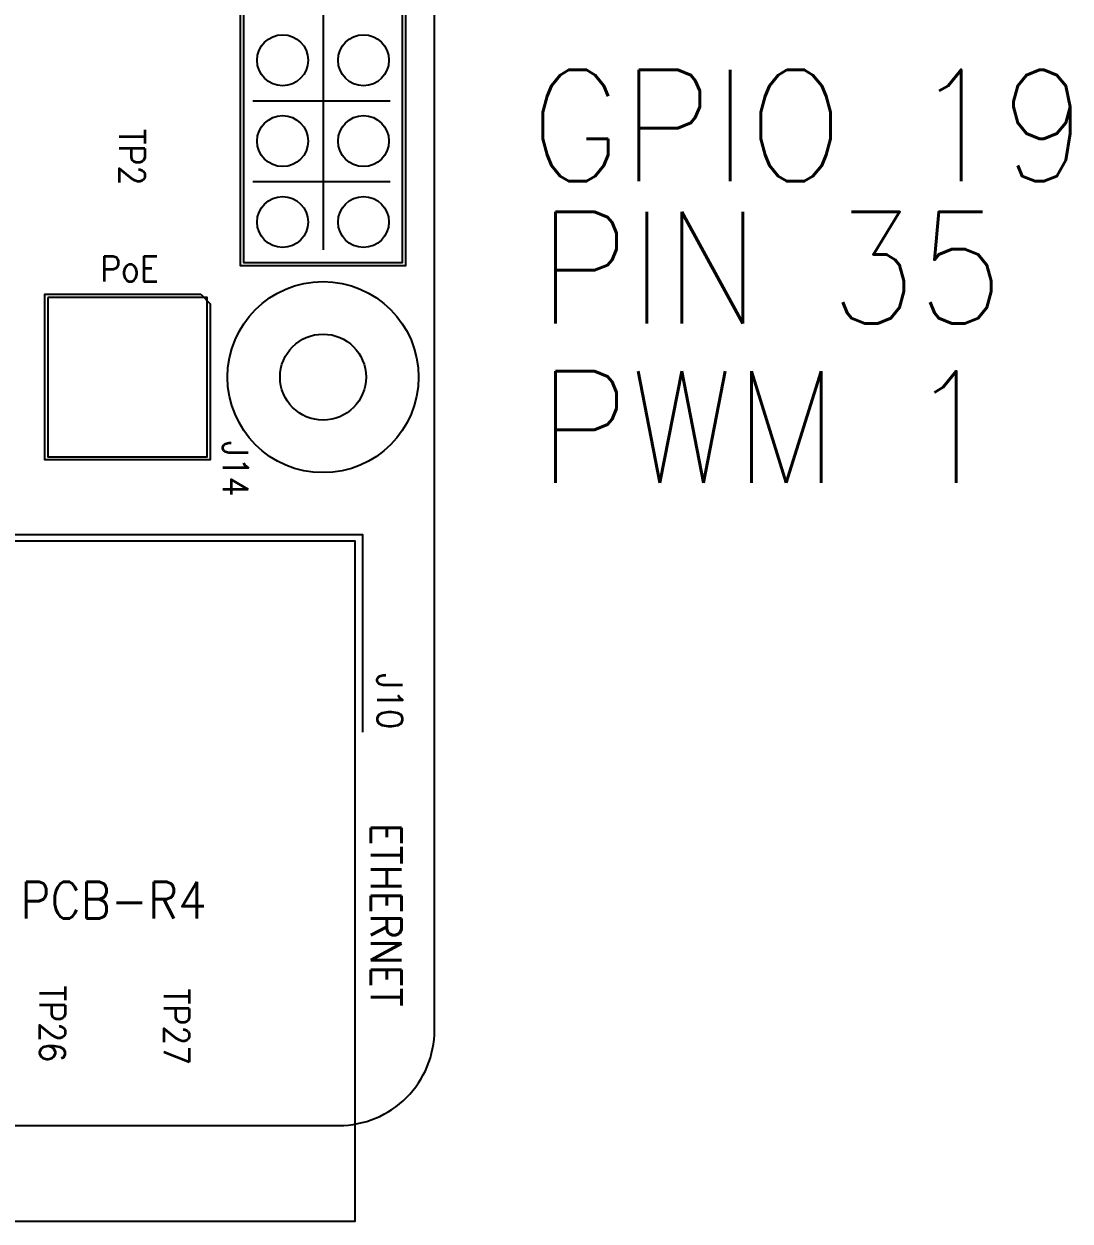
# Model space of a CAD drawing. Header units: millimetres. Extents: x 11 to 294, y 32 to 198.
# Drawn here: x 180.01 to 212.85, y 99.24 to 136.83 of the extents above; entities that cross this region are included whole.
import ezdxf

# ---------------------------------------------------------------- set-up
doc = ezdxf.new("R2010")
doc.units = ezdxf.units.MM
doc.layers.get('0').update_dxf_attribs({"lineweight": 0})
for name, color, linetype in [('BOARD_OUTLINE', 85, 'Continuous'), ('PARTS_BOTTOM', 12, 'Continuous'), ('PARTS_TOP', 111, 'Continuous'), ('PINS_BOTTOM', 5, 'Continuous'), ('SILK_BOTTOM', 85, 'Continuous'), ('SILK_TOP', 85, 'Continuous'), ('TEXT', 80, 'Continuous')]:
    doc.layers.add(name, color=color, linetype=linetype)
doc.styles.get("Standard").update_dxf_attribs({"font": 'standard'})

# ---------------------------------------------------------------- blocks, each defined once
blk = doc.blocks.new('Raspberry_Pi4B')
for radius in [3, 1.35]:
    blk.add_circle((0, -49), radius)
at = {"layer": 'BOARD_OUTLINE'}
blk.add_lwpolyline([(58.5, 3.5), (-20.5, 3.5, 0.414214), (-23.5, 0.5), (-23.5, -49.5, 0.414214), (-20.5, -52.5), (58.5, -52.5, 0.414214), (61.5, -49.5), (61.5, 0.5, 0.414214)], format="xyb", close=True, dxfattribs=at)
at = {"layer": 'PARTS_TOP'}
for points in [[(-26.5, -34.495), (-26.5, -50.005), (-5.15, -50.005), (-5.15, -34.495), (-26.5, -34.495)], [(2.5, -40.36), (-2.5, -40.36), (-2.5, -45.36), (2.5, -45.36), (2.5, -40.36)], [(54.4, -46.5), (3.6, -46.5), (3.6, -51.5), (54.4, -51.5), (54.4, -46.5)]]:
    blk.add_lwpolyline(points, dxfattribs=at)
at = {"layer": 'PINS_BOTTOM'}
for centre in [(4.87, -47.73), (7.41, -47.73), (9.95, -47.73), (4.87, -50.27), (7.41, -50.27), (9.95, -50.27)]:
    blk.add_circle(centre, 0.8, dxfattribs=at)
at = {"layer": 'SILK_BOTTOM'}
for points in [[(6.128, -51.11), (6.128, -46.792)], [(8.668, -51.11), (8.668, -46.792)], [(54, -49), (4, -49)]]:
    blk.add_lwpolyline(points, dxfattribs=at)
at = {"layer": 'SILK_TOP'}
for points in [[(-11.15, -50.25), (-4.95, -50.25), (-4.95, -34.25), (-11.15, -34.25)], [(2.6, -45.16), (2.3, -45.46), (-2.6, -45.46), (-2.6, -40.26), (2.6, -40.26), (2.6, -45.16)], [(54.5, -51.6), (54.5, -46.9), (54, -46.4), (3.5, -46.4), (3.5, -51.6), (54.5, -51.6)]]:
    blk.add_lwpolyline(points, dxfattribs=at)
at = {"layer": 'SILK_BOTTOM'}
for s, p in [('TP26', (-19.1, -40.1)), ('TP2', (7.8, -42.6)), ('TP27', (-19.2, -44))]:
    blk.add_text(s, height=0.8, rotation=180, dxfattribs=at).set_placement(p)
at = {"layer": 'SILK_TOP'}
for s, height, rotation, p in [('PCB-R4', 1.152, 270, (-17, -39.5)), ('PoE', 0.8, 270, (3, -42)), ('J14', 0.8, 180, (-2, -45.85)), ('ETHERNET', 0.96, 180, (-14, -50.5)), ('J10', 0.8, 180, (-9.3, -50.7))]:
    blk.add_text(s, height=height, rotation=rotation, dxfattribs=at).set_placement(p)

msp = doc.modelspace()

# ---------------------------------------------------------------- block references
at = {"layer": 'PARTS_BOTTOM', "rotation": 90}
msp.add_blockref('Raspberry_Pi4B', (140.397, 125.736), dxfattribs=at)

# ---------------------------------------------------------------- texts
at = {"layer": 'TEXT'}
for s, p in [('GPIO 19', (195.888, 131.884)), ('PIN 35', (196.145, 127.421)), ('PWM 1', (196.145, 122.415))]:
    msp.add_text(s, height=3.5037, dxfattribs=at).set_placement(p)

doc.saveas('drawing.dxf')
